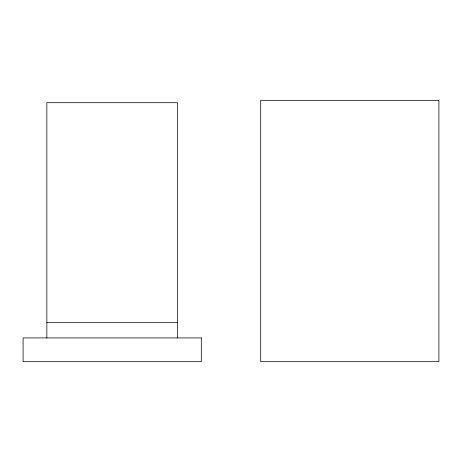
<?xml version="1.0" encoding="UTF-8"?>
<svg xmlns="http://www.w3.org/2000/svg" width="462" height="462" viewBox="0 0 462 462"><rect width="100%" height="100%" fill="white"/><g stroke="black" fill="none" stroke-linecap="round" stroke-linejoin="round"><path stroke-width="0.69" d="M46.858 322.476L177.541 322.476M177.541 337.918L177.541 102.697L46.858 102.697L46.858 337.918M438.9 100.318L260.701 100.318L260.701 361.682L438.9 361.682L438.9 100.318M201.299 337.918L23.1 337.918L23.1 361.682L201.299 361.682L201.299 337.918"/></g></svg>
